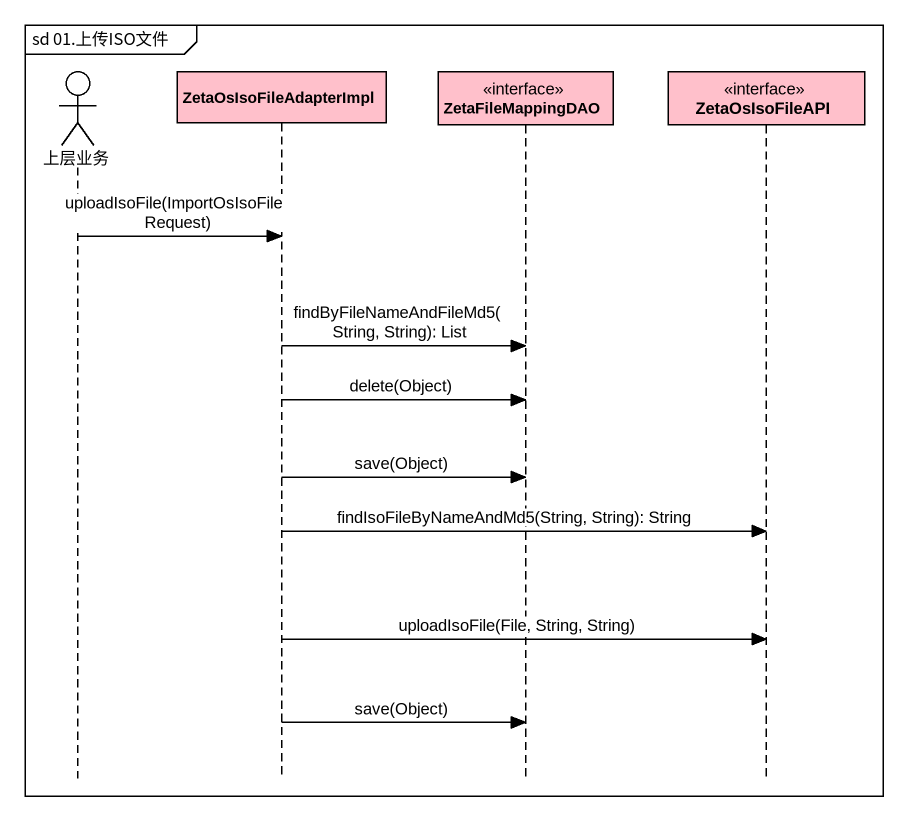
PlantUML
@startuml
mainframe sd 01.上传ISO文件
hide footbox
actor 上层业务 #FFFFFF
participant ZetaOsIsoFileAdapterImpl #FFC0CB
participant ZetaFileMappingDAO <<interface>> #FFC0CB
participant ZetaOsIsoFileAPI <<interface>> #FFC0CB

上层业务 -> ZetaOsIsoFileAdapterImpl : uploadIsoFile(ImportOsIsoFileRequest)
ZetaOsIsoFileAdapterImpl -> ZetaFileMappingDAO : findByFileNameAndFileMd5(String, String): List
ZetaOsIsoFileAdapterImpl -> ZetaFileMappingDAO : delete(Object)
ZetaOsIsoFileAdapterImpl -> ZetaFileMappingDAO : save(Object)
ZetaOsIsoFileAdapterImpl -> ZetaOsIsoFileAPI : findIsoFileByNameAndMd5(String, String): String
ZetaOsIsoFileAdapterImpl -> ZetaOsIsoFileAPI : uploadIsoFile(File, String, String)
ZetaOsIsoFileAdapterImpl -> ZetaFileMappingDAO : save(Object)
@enduml
